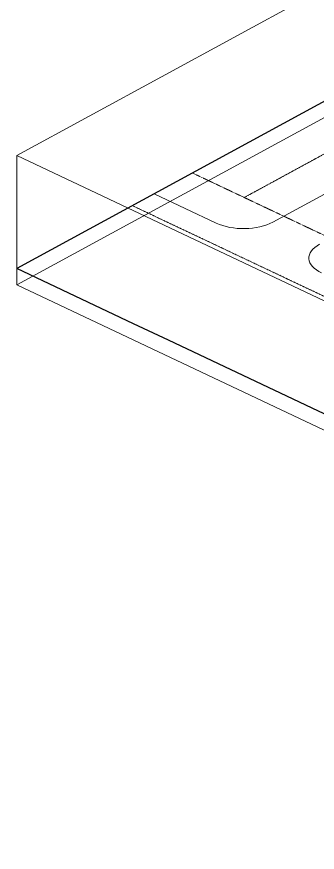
# Model space of a CAD drawing. Header units: inches. Extents: x 27328 to 121296, y -4075 to 4147.
# Drawn here: x 27328 to 28680, y -1801 to 1959 of the extents above; entities that cross this region are included whole.
import ezdxf

# ---------------------------------------------------------------- set-up
doc = ezdxf.new("R2010")
doc.units = ezdxf.units.IN
doc.header["$MEASUREMENT"] = 0
doc.linetypes.add('Center 1_4_', pattern=[0.53125, 0.25, -0.09375, 0.09375, -0.09375])
doc.linetypes.add('IMPORT-CENTER2 _2_', pattern=[6.328125, 4.21875, -0.703125, 0.703125, -0.703125])
for name, color, linetype, lineweight in [('A-DETL', 90, 'Continuous', 9), ('C-TOPO', 7, 'Continuous', 9), ('EOP-EX', 125, 'Continuous', 9), ('EOP-PR', 4, 'Continuous', 9), ('G-ANNO-SYMB', 111, 'Continuous', 9), ('PROP', 3, 'Center 1_4_', 9)]:
    doc.layers.add(name, color=color, linetype=linetype, lineweight=lineweight)

msp = doc.modelspace()

# ---------------------------------------------------------------- linework, layer by layer
at = {"layer": 'A-DETL', "linetype": 'IMPORT-CENTER2 _2_'}
msp.add_line((33245.9, -1443.9), (27848, 1109), dxfattribs=at)
at = {"layer": 'C-TOPO', "lineweight": 25}
for p, q in [((32497.6, 3638.6), (27328.5, 825.6)), ((27853.9, 577.7), (27328.4, 826.3)), ((28010.7, 503.6), (27853.9, 577.7)), ((28930.5, 68.6), (28010.7, 503.6))]:
    msp.add_line(p, q, dxfattribs=at)
at = {"layer": 'C-TOPO'}
for p, q in [((27327.8, 825.9), (30318.5, 2453.4)), ((27853, 577.5), (27327.8, 825.9)), ((27328.4, 752.6), (27328.4, 825.6)), ((27328.5, 825.6), (27328.5, 751.9)), ((32725.1, -1799.8), (27328.4, 752.6)), ((27328.5, 751.9), (27329.1, 752.3)), ((27853, 577.5), (28009.8, 503.4)), ((28929.4, 68.5), (28009.8, 503.4))]:
    msp.add_line(p, q, dxfattribs=at)
at = {"layer": 'EOP-EX'}
msp.add_line((28225.7, 1030.2), (27946.2, 1162.4), dxfattribs=at)
at = {"layer": 'EOP-PR'}
msp.add_line((29644.1, 1668.2), (28480.1, 1034.8), dxfattribs=at)
for centre, start_param, end_param in [((28348.5, 1097), 3.962045, 5.532841), ((28822.4, 872.9), 2.391248, 3.962045)]:
    msp.add_ellipse(centre, major_axis=(180, 0), ratio=0.507323, start_param=start_param, end_param=end_param, dxfattribs=at)
at = {"layer": 'G-ANNO-SYMB'}
for p, q in [((32496.9, 4147.3), (27327.8, 1334.3)), ((32496.9, 3565.2), (27327.8, 752.2)), ((27327.8, 1334.3), (32725.7, -1218.7)), ((27327.8, 1334.3), (27327.8, 752.2)), ((32725.7, -1800.7), (27327.8, 752.2))]:
    msp.add_line(p, q, dxfattribs=at)
at = {"layer": 'PROP'}
for p, q in [((28351.5, 1145.5), (32458.8, 3380.6)), ((31511.4, -348.9), (28118, 1256))]:
    msp.add_line(p, q, dxfattribs=at)

doc.saveas('drawing.dxf')
